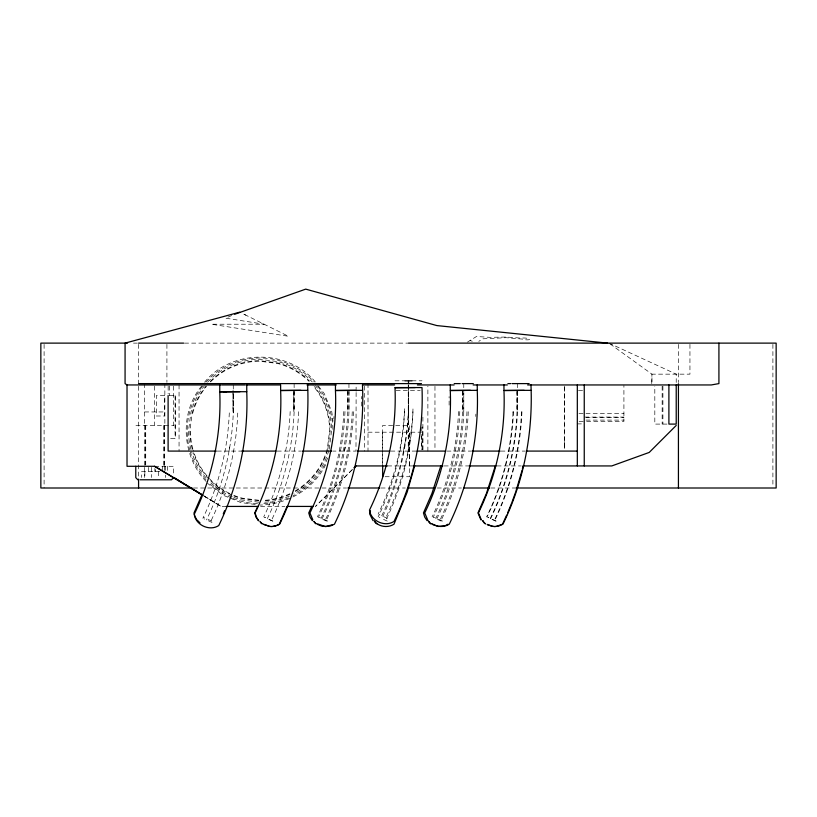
<?xml version="1.0" encoding="UTF-8"?>
<svg xmlns="http://www.w3.org/2000/svg" width="817" height="817" viewBox="0 0 817 817"><rect width="100%" height="100%" fill="white"/><g stroke="black" fill="none" stroke-linecap="round" stroke-linejoin="round"><path stroke-width="0.61" stroke-dasharray="4.08 3.06" d="M382.632 465.935L382.673 432.193M381.733 515.782A268.875 268.875 0 0 0 408.48 409.613L408.5 408.837M421.807 427.22L421.797 449.83M422.777 449.738L422.777 426.842M422.9 449.81L422.9 414.209M427.883 451.086L427.883 386.227M564.598 441.987L564.598 448.809L564.649 386.186M356.12 392.517L355.987 451.086L333.019 451.086M356.12 391.241L356.13 384.878M409.276 465.935L409.664 432.193M229.271 412.881L229.26 413.586A264.994 264.994 0 0 1 202.871 518.254M237.727 413.065L237.706 413.933A273.215 273.215 0 0 1 210.561 521.787M290.147 411.533L290.127 412.238A264.994 264.994 0 0 1 263.738 516.906M298.603 411.717L298.583 412.585A273.215 273.215 0 0 1 271.428 520.439M343.783 411.533L343.763 412.238A264.994 264.994 0 0 1 317.374 516.906M344.968 411.533L344.958 412.238A264.994 264.994 0 0 1 318.569 516.906M352.239 411.717L352.219 412.585A273.215 273.215 0 0 1 325.064 520.439M353.424 411.717L353.404 412.585A273.215 273.215 0 0 1 326.249 520.439M361.38 406.059L361.38 396.48M404.517 411.533L404.497 412.238A264.994 264.994 0 0 1 378.118 516.906M404.517 408.745L404.497 409.45A264.994 264.994 0 0 1 378.118 514.118M408.48 409.613L408.714 398.594M412.973 408.929L412.953 409.797A273.215 273.215 0 0 1 385.798 517.651M412.973 411.717L412.953 412.585A273.215 273.215 0 0 1 385.798 520.439M449.125 405.109L449.115 396.592M458.5 411.533L458.49 412.238A264.994 264.994 0 0 1 432.101 516.906M459.777 411.533L459.767 412.238A264.994 264.994 0 0 1 433.378 516.906M466.956 411.717L466.936 412.585A273.215 273.215 0 0 1 439.781 520.439M468.233 411.717L468.212 412.585A273.215 273.215 0 0 1 441.068 520.439M512.984 412.238L513.005 411.533M513.474 411.533L513.454 412.238A264.994 264.994 0 0 1 487.065 516.906M521.46 411.717L521.44 412.585A273.215 273.215 0 0 1 494.285 520.439M521.92 411.717L521.91 412.585A273.215 273.215 0 0 1 494.755 520.439M651.741 383.602L651.946 374.155L609.982 343.855M333.826 418.804L333.979 416.476M475.739 416.425L475.882 414.117M327.893 448.768L330.221 430.6A70.18 70.18 0 0 0 314.422 386.482M329.169 449.207L331.569 430.682A71.528 71.528 0 0 0 315.525 385.695M228.995 451.086L229.832 446.633M344.437 451.086L345.53 445.275M403.465 451.086L405.079 442.497M325.717 464.597C313.748 489.169 287.114 504.538 260.041 505.069M201.646 386.043C179.066 413.065 181.813 456.264 206.078 481.407M204.597 382.193C231.579 348.777 288.503 348.777 315.474 382.193M467.365 342.2L476.454 336.512L489.689 337.329L506.407 337.033L521.93 338.197A4.044 0.848 5.9 0 1 527.925 338.463A4.044 0.848 5.9 0 1 528.364 339.811A4.044 0.848 5.9 0 1 522.226 339.075L506.142 337.707L482.898 338.82L478.793 341.343M231.66 315.566L225.563 318.16L264.105 324.216L211.327 324.216L288.432 336.277L242.833 313.667L245.876 315.178M133.508 343.12L137.348 343.12M184.519 343.12L407.867 343.12M394.999 380.814L405.007 380.814M411.993 380.814L422.001 380.814M396.143 390.352L420.193 390.352M578.477 390.352L583.093 390.352M169.476 395.51L175.665 395.51L175.665 438.351L169.548 438.351M144.609 411.952L164.85 411.952M578.987 413.31L584.778 413.31M586.034 413.31L623.912 413.31M584.778 417.078L623.912 417.078M586.034 417.61L623.912 417.61M586.034 420.101L623.912 420.101M579.161 421.388L585.381 421.388M586.626 421.388L623.912 421.388L623.912 385.45M577.323 423.89L583.093 423.89M666.938 424.094L654.815 424.094L654.815 386.216M135.969 425.443L174.031 425.443M368.007 432.193L421.47 432.193M217.251 451.086L241.434 451.086M277.208 451.086L301.432 451.086M390.781 451.086L415.843 451.086M446.868 451.086L471.286 451.086M500.841 451.086L525.392 451.086M387.626 465.935L412.942 465.935M444.142 465.935L468.243 465.935M497.012 465.935L521.226 465.935M154.73 466.293L173.561 466.293L173.561 474.994M159.856 471.685L141.627 471.685L141.627 477.475M385.124 476.73L409.664 476.73L409.664 425.443L382.673 425.443L382.673 465.935M193.445 488.004L346.602 488.004M381.059 488.004L405.314 488.004M437.218 488.004L461.462 488.004M490.823 488.004L516.344 488.004M226.289 506.428L221.06 506.428L203.841 495.899M260.582 506.428L284.908 506.428M258.775 500.239L242.414 498.176A69.608 69.608 0 0 1 230.966 494.091M258.846 500.841L242.108 498.697A70.18 70.18 0 0 1 232.835 495.541M258.815 502.2L241.679 499.973A71.528 71.528 0 0 1 233.396 497.226M255.231 504.446L240.821 502.547L222.918 495.133L207.549 483.337M470.01 340.536L472.257 341.22M488.137 517.396L488.872 517.733M492.498 519.408L498.084 521.971M487.667 517.396L488.413 517.733M492.028 519.408L497.614 521.971M434.45 517.396L435.185 517.733M438.811 519.408L444.397 521.971M433.173 517.396L433.909 517.733M437.534 519.408L443.12 521.971M379.18 514.608L379.925 514.945M383.551 516.62L389.137 519.183M379.18 517.396L379.925 517.733M383.551 519.408L389.137 521.971M319.641 517.396L320.376 517.733M324.002 519.408L329.588 521.971M318.446 517.396L319.192 517.733M322.817 519.408L328.403 521.971M264.81 517.396L265.556 517.733M269.181 519.408L274.767 521.971M264.463 517.396L265.198 517.733M268.824 519.408L274.41 521.971M203.729 517.396L204.464 517.733M208.09 519.408L213.676 521.971M203.944 518.744L204.679 519.091M208.304 520.756L213.891 523.329M608.961 343.12L676.221 374.155L676.221 382.427M204.791 496.552L221.193 506.428L203.944 495.899M318.426 386.043L324.329 393.723L331.743 411.635L333.009 421.235M517.457 390.352L517.437 412.401A268.875 268.875 0 0 1 490.69 518.57M516.987 390.352L516.967 412.401A268.875 268.875 0 0 1 490.22 518.57M462.483 390.352L462.473 412.401A268.875 268.875 0 0 1 435.716 518.57M408.5 387.564L408.48 412.401A268.875 268.875 0 0 1 381.733 518.57M348.951 390.352L348.941 412.401A268.875 268.875 0 0 1 322.184 518.57M347.766 390.352L347.746 412.401A268.875 268.875 0 0 1 320.999 518.57M294.13 390.352L294.11 412.401A268.875 268.875 0 0 1 267.363 518.57M293.783 390.352L293.783 411.625L293.783 391.609M233.049 390.352L233.049 411.625L233.049 392.854M772.902 344.386L772.902 486.728M689.946 344.355L689.946 374.155L651.946 374.155L651.946 382.56M678.427 344.386L678.427 382.509M662.914 386.216L662.914 424.094M662.148 386.216L662.148 424.094M564.353 386.155L564.353 449.81M517.457 383.602L517.457 389.229M517.457 391.609L517.457 411.625M516.987 391.609L516.987 411.625M463.77 383.602L463.77 389.229M463.77 411.625L463.77 390.352L463.75 412.401A268.875 268.875 0 0 1 437.003 518.57M462.483 391.609L462.483 411.625M434.961 386.37L434.961 449.493M421.572 435.972L421.572 449.83M408.5 384.848L408.5 451.086M408.234 384.95L408.234 451.086M368.007 383.602L368.007 451.086M364.648 386.155L364.648 451.086M348.951 383.602L348.951 389.27M348.951 391.609L348.951 411.625M347.766 391.609L347.766 411.625M294.13 383.602L294.13 389.229M294.13 391.609L294.13 411.625M233.264 384.95L233.264 390.577M233.264 412.973L233.264 392.957L233.243 413.749A268.875 268.875 0 0 1 206.497 519.918M179.056 384.95L179.056 451.086M175.063 395.51L175.063 438.351M173.347 386.216L173.347 425.443M169.609 386.124L169.609 395.51M168.149 386.227L168.149 393.855M167.608 466.293L167.608 471.685M166.913 344.386L166.913 382.336M165.596 466.293L165.596 470.612M165.596 475.157L165.596 477.475M164.85 383.602L164.85 425.443M164.666 425.443L164.666 466.293M164.391 466.293L164.391 471.685M164.248 425.443L164.248 466.293M163.727 425.443L163.727 466.293M162.348 466.293L162.348 470.612M158.457 471.685L158.457 477.475M155.383 469.642L155.383 471.685M154.883 468.447L154.883 471.685M154.321 386.216L154.321 425.443M151.666 467.365L151.666 477.475M148.674 467.365L148.674 471.685M145.732 425.443L145.732 465.016M145.212 425.443L145.212 465.016M144.783 425.443L144.783 466.293M144.844 471.685L144.844 477.475M144.65 467.365L144.65 477.475M144.609 383.602L144.609 425.443M138.573 344.386L138.573 385.052M138.573 386.329L138.573 477.833M44.098 344.386L44.098 488.004M327.637 458.082A72.856 72.856 0 0 1 293.201 495.735M288.575 497.9A72.856 72.856 0 0 1 261.358 503.701M202.616 386.043A72.856 72.856 0 0 0 187.205 430.865L187.154 430.906A72.856 72.856 0 0 0 189.667 449.769M205.894 382.131A72.856 72.856 0 0 1 314.157 382.05M317.435 385.951A72.856 72.856 0 0 1 332.907 429.548M257.518 503.68A72.856 72.856 0 0 1 232.794 498.441M231.62 497.951A72.856 72.856 0 0 1 209.448 483.307M205.935 479.671A72.856 72.856 0 0 1 190.361 452.189M328.842 450.402A71.528 71.528 0 0 1 293.773 493.917M289.289 496.123A71.528 71.528 0 0 1 262.676 502.322M232.232 496.746A71.528 71.528 0 0 1 209.571 481.54M206.17 477.904A71.528 71.528 0 0 1 191.668 451.893M190.984 449.513A71.528 71.528 0 0 1 188.502 430.998L190.902 412.483A71.528 71.528 0 0 1 204.352 385.941M207.63 382.162A71.528 71.528 0 0 1 259.877 359.317L278.403 361.706A71.528 71.528 0 0 1 312.237 381.927M327.576 449.942A70.18 70.18 0 0 1 295.345 491.497M289.933 494.336A70.18 70.18 0 0 1 262.717 500.974M231.711 495.051A70.18 70.18 0 0 1 210.582 480.641M208.886 478.895A70.18 70.18 0 0 1 193.363 452.741M192.312 449.248A70.18 70.18 0 0 1 189.861 431.09L192.189 412.912A70.18 70.18 0 0 1 206.129 385.91M210.235 381.386A70.18 70.18 0 0 1 259.796 360.665L277.964 362.993A70.18 70.18 0 0 1 309.49 381.039M295.182 490.925A69.608 69.608 0 0 0 327.372 448.472L329.639 430.447A69.608 69.608 0 0 0 313.095 385.787M289.831 493.754A69.608 69.608 0 0 1 262.849 500.392M229.863 493.57A69.608 69.608 0 0 1 207.784 476.822M206.987 475.902A69.608 69.608 0 0 1 193.241 450.402M192.904 449.248A69.608 69.608 0 0 1 190.432 431.243M192.7 413.218A69.608 69.608 0 0 1 206.466 386.4M210.541 381.907A69.608 69.608 0 0 1 259.643 361.237L277.668 363.504A69.608 69.608 0 0 1 308.969 381.345M512.994 412.238A264.994 264.994 0 0 1 486.595 516.906M352.393 469.53L315.485 506.428L352.382 469.53M164.421 395.51L156.333 395.51L156.333 415.996L164.421 415.996L164.421 395.51"/><path stroke-width="1.23" d="M414.699 465.649L407.091 492.355L393.988 524.208C389.096 527.312 382.509 527.261 377.628 524.116M522.4 469.029L522.921 466.773M440.853 465.813L431.938 493.478L423.461 512.933L424.707 517.059L427.066 520.684M495.357 465.813L486.442 493.478L477.965 512.933L480.876 519.837M522.145 470.163L515.925 491.252M512.004 502.149L515.568 492.355M202.054 494.561L194.017 512.933L194.844 516.058M223.266 513.944L224.583 510.737M287.084 506.448L279.271 524.208L278.331 524.749M507.643 512.872L511.605 503.241M257.753 506.417L254.761 512.933L256.007 517.059L258.356 520.684M311.737 506.417L308.744 512.933L309.99 517.059L312.339 520.684M370.479 510.758L369.682 513.995L373.073 520.684M503.006 523.074L506.683 515.088M173.561 477.639L171.519 479.783L140.075 479.783M355.987 465.935L354.19 467.733L355.987 465.935L387.421 465.935M676.221 425.443L649.219 452.434L611.79 465.935L522.778 465.935M447.982 524.208L446.072 525.219M502.475 524.208L496.409 526.383M332.325 524.749L326.106 526.495M234.714 314.269L305.721 289.126L436.84 325.575L607.613 343.12M276.36 525.617L279.618 524.208C300.707 481.07 309.796 432.602 307.621 384.725M277.709 525.219L273.205 526.383M445.061 525.617L438.658 526.475L432.234 524.391M239.79 312.165L125.072 343.12L125.072 383.602L127.023 384.95L220.529 384.95M275.676 525.954L272.122 526.495M223.715 391.894L225.298 391.864M495.327 526.495L499.003 525.954L502.945 524.208C524.024 481.07 533.123 432.602 530.948 384.725M271.04 526.526L272.469 526.495M325.023 526.526L330.497 525.954L334.449 524.208C355.528 481.07 364.627 432.602 362.452 384.725M494.244 526.526L495.796 526.495M127.564 343.12L40.85 343.12L40.85 488.004L192.169 488.004M138.573 343.12L183.651 343.12M408.5 343.12L776.15 343.12L776.15 488.004L516.344 488.004M405.007 380.814L411.993 380.814M138.573 383.602L421.47 383.602M454.221 383.602L460.277 383.602M462.075 383.602L473.309 383.602M507.908 383.602L510.707 383.602M512.045 383.602L529.14 383.602M221.57 384.95L244.947 384.95M245.968 384.95L280.302 384.95M306.998 384.95L336.236 384.95M362.932 384.95L394.58 384.95M417.375 384.95L454.129 384.95M473.135 384.95L507.357 384.95M527.639 384.95L711.29 384.95L718.919 383.602L718.919 343.12M394.999 387.564L422.001 387.564C423.778 433.592 414.066 479.967 393.988 521.43C384.868 527.404 370.867 520.96 369.478 510.145C387.881 472.287 396.735 429.885 395.009 387.83L415.25 387.564M307.621 390.352L280.629 390.352L280.629 384.725M362.452 390.352L335.46 390.352L335.46 384.725M431.958 523.677C437.054 527.098 444.04 527.557 449.258 524.208C469.326 482.755 479.048 436.38 477.261 390.352L450.269 390.352L450.269 384.725M530.948 390.352L503.956 390.352L503.956 384.725M240.004 391.7L219.763 391.966C221.499 434.021 212.645 476.423 194.232 514.281C195.62 525.096 209.632 531.55 218.752 525.566C238.819 484.113 248.542 437.728 246.754 391.7L219.763 391.7L219.763 384.95M216.311 451.086L168.108 451.086L168.108 395.51M241.689 451.086L275.932 451.086M302.576 451.086L331.753 451.086M357.243 451.086L389.719 451.086M416.976 451.086L445.602 451.086M472.206 451.086L500.065 451.086M526.659 451.086L577.323 451.086M413.821 465.935L442.875 465.935M468.968 465.935L496.144 465.935M347.879 488.004L379.782 488.004M407.867 488.004L434.664 488.004M464.015 488.004L489.546 488.004M226.156 506.428L258.152 506.428M287.359 506.428L312.931 506.428M494.714 526.526L492.079 526.352M326.218 526.526L321.796 526.158L317.517 524.391M269.957 526.475L271.387 526.526M225.512 391.731L226.513 391.7M493.631 526.475L487.402 524.698M325.125 526.475L317.558 523.871M270.304 526.475L263.534 524.391M269.222 526.352L263.258 524.116M491.487 526.158L487.208 524.391M172.918 477.128L154.73 466.293L127.023 466.293L127.023 384.95M154.464 466.293L202.596 495.235M202.861 495.235L173.745 477.475L202.769 495.235M200.002 522.9L196.938 519.837M137.818 479.783L135.775 477.639L135.775 466.293M258.703 520.684L256.354 517.059L255.108 512.933C273.511 475.075 282.365 432.673 280.639 390.618L300.881 390.352M481.346 519.837L478.435 512.933C496.838 475.075 505.692 432.673 503.966 390.618L524.197 390.352M427.659 519.837L424.738 512.933C443.151 475.075 452.005 432.673 450.279 390.618L470.51 390.352M312.85 519.837L309.929 512.933C328.332 475.075 337.186 432.673 335.46 390.618L355.701 390.352M196.315 518.948L195.273 517.059M224.072 391.884L224.992 391.752M678.427 383.786L678.427 488.004M676.221 384.95L676.221 424.094L668.898 424.094L668.898 384.95M584.247 384.95L584.247 465.935M577.323 384.95L577.323 465.935M477.261 384.725L477.261 390.352M408.5 380.814L408.5 383.602M382.673 465.935L382.673 476.73M246.754 384.95L246.754 391.7M138.573 479.099L138.573 488.004M260.684 522.206A15.452 10.927 -65.3 0 0 262.38 523.86L261.644 523.523A15.257 9.293 -65.3 0 1 259.867 521.379M313.851 521.379A15.257 9.293 -65.3 0 0 315.628 523.523L316.363 523.871A15.452 10.927 -65.3 0 1 314.198 521.542M374.932 521.542A15.452 10.927 -65.3 0 0 377.107 523.86L376.361 523.523A15.257 9.293 -65.3 0 1 374.257 520.695M430.477 523.37A15.452 10.927 -65.3 0 0 431.09 523.86L430.345 523.523A15.257 9.293 -65.3 0 1 428.241 520.695M429.916 522.819A15.452 10.927 -65.3 0 1 428.925 521.542M483 520.817A15.452 10.927 -65.3 0 0 485.584 523.86L484.849 523.523A15.257 9.293 -65.3 0 1 482.745 520.695"/></g></svg>
